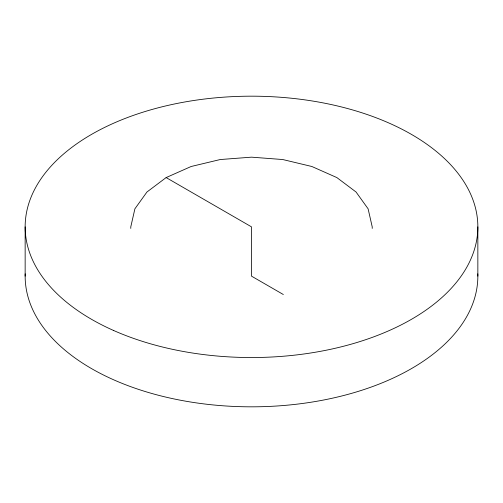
<?xml version="1.0" encoding="UTF-8"?>
<svg xmlns="http://www.w3.org/2000/svg" width="503" height="503" viewBox="0 0 503 503"><rect width="100%" height="100%" fill="white"/><g stroke="black" fill="none" stroke-linecap="round" stroke-linejoin="round"><path stroke-width="0.75" d="M372.22 228.425L372.22 226.859L368.108 208.82L356.049 192.008L336.859 177.578L311.86 166.499L282.743 159.533L251.5 157.162L220.257 159.533L191.14 166.499L166.141 177.578L146.951 192.008L134.892 208.82L130.78 226.859L130.78 228.425M166.141 177.578L251.5 226.859L251.5 276.141L283.34 294.525M477.85 226.859L477.85 276.141M25.15 226.859L25.15 276.141M477.812 273.814A226.35 130.679 0 0 1 251.5 406.826A226.35 130.679 0 0 1 25.188 273.814M113.709 330.534A226.35 130.679 0 0 0 475.913 243.917A226.35 130.679 0 0 0 164.877 106.127A226.35 130.679 0 0 0 113.709 330.534"/></g></svg>
